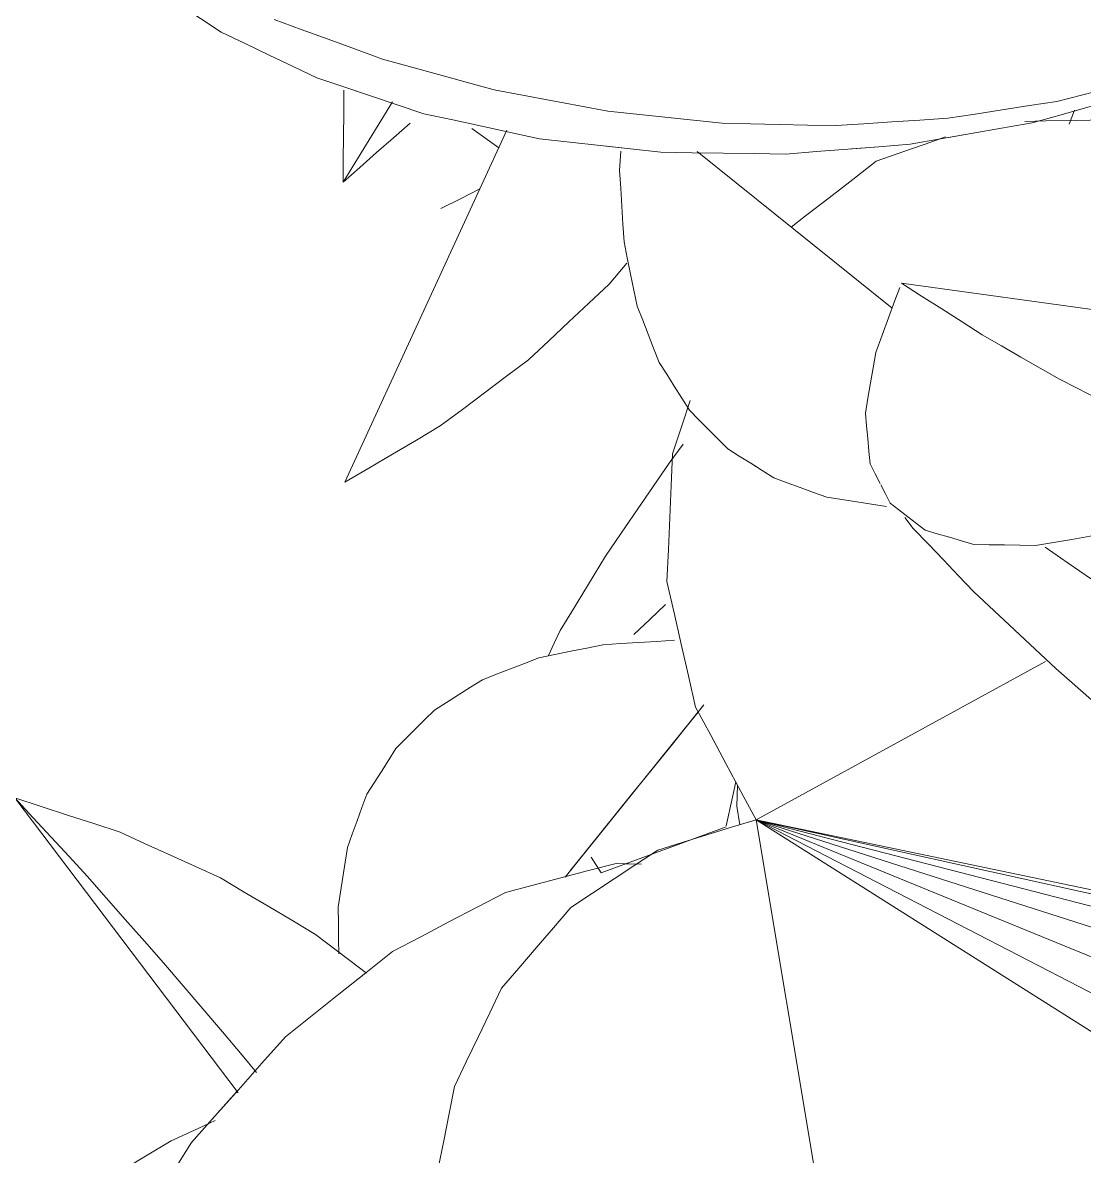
# Model space of a CAD drawing. Header units: metres. Extents: x -18.34 to -13.25, y -25.49 to -16.26.
# Drawn here: x -17.85402 to -17.80831, y -17.14389 to -17.09505 of the extents above; entities that cross this region are included whole.
import ezdxf

# ---------------------------------------------------------------- set-up
doc = ezdxf.new("R2010")
doc.units = ezdxf.units.M
doc.layers.add('Importações nas famílias', color=7, linetype='Continuous', lineweight=5)
doc.layers.add('Vegetação', color=7, linetype='Continuous', lineweight=5)

# ---------------------------------------------------------------- blocks, each defined once
blk = doc.blocks.new('Planta_pergolado_12200 - plantas pergolado_skp_Component_12-V9-Pavimento 02 - Executivo')
at = {"layer": 'Importações nas famílias', "color": 9, "flags": 128}
blk.add_lwpolyline([(0.201591, 0.160989), (0.20076, 0.161302), (0.199945, 0.161609)], dxfattribs=at)
blk = doc.blocks.new('Planta_pergolado_12200 - plantas pergolado_skp_Component_16-V10-Pavimento 02 - Executivo')
blk.add_blockref('Planta_pergolado_12200 - plantas pergolado_skp_Component_12-V9-Pavimento 02 - Executivo', (0, 0))
blk = doc.blocks.new('Planta_pergolado_12200 - plantas pergolado_skp_Component_16-V11-Pavimento 02 - Executivo')
blk.add_blockref('Planta_pergolado_12200 - plantas pergolado_skp_Component_12-V9-Pavimento 02 - Executivo', (0, 0))
blk = doc.blocks.new('Planta_pergolado_12200 - plantas pergolado_skp_Component_12-V15-Pavimento 02 - Executivo')
at = {"layer": 'Importações nas famílias', "color": 9}
for p, q in [((0.194713, 0.07914), (0.194664, 0.079575)), ((0.194664, 0.076098), (0.194713, 0.076533))]:
    blk.add_line(p, q, dxfattribs=at)
at = {"layer": 'Importações nas famílias', "color": 9, "flags": 128}
for points in [[(0.194078, 0.081294), (0.193836, 0.081714), (0.193593, 0.082134), (0.193351, 0.082555), (0.193109, 0.082975)], [(0.194664, 0.079575), (0.194518, 0.080005), (0.194371, 0.080435), (0.194225, 0.080864), (0.194078, 0.081294)], [(0.194078, 0.074379), (0.194225, 0.074809), (0.194371, 0.075238), (0.194518, 0.075668), (0.194664, 0.076098)], [(0.193109, 0.072698), (0.193351, 0.073118), (0.193593, 0.073538), (0.193836, 0.073959), (0.194078, 0.074379)], [(0.192149, 0.071537), (0.192438, 0.071886), (0.192773, 0.072292), (0.193109, 0.072698)]]:
    blk.add_lwpolyline(points, dxfattribs=at)
blk = doc.blocks.new('Planta_pergolado_12200 - plantas pergolado_skp_Component_12-V16-Pavimento 02 - Executivo')
at = {"layer": 'Importações nas famílias', "color": 9, "flags": 128}
for points in [[(0.191887, 0.064873), (0.192159, 0.064331), (0.192584, 0.063482)], [(0.192584, 0.063482), (0.192898, 0.062633), (0.193212, 0.061784), (0.193526, 0.060934), (0.193841, 0.060085)], [(0.193841, 0.060085), (0.194036, 0.059255), (0.194232, 0.058425), (0.194428, 0.057595), (0.194624, 0.056765)], [(0.194624, 0.056765), (0.194696, 0.055974), (0.194769, 0.055183), (0.194842, 0.054392), (0.194915, 0.053601)], [(0.194915, 0.053601), (0.194863, 0.052867), (0.194811, 0.052134)]]:
    blk.add_lwpolyline(points, dxfattribs=at)
blk = doc.blocks.new('Planta_pergolado_12200 - plantas pergolado_skp_Component_17-V17-Pavimento 02 - Executivo')
at = {"layer": 'Importações nas famílias', "color": 9}
for p, q in [((0.193796, 0.091238), (0.193764, 0.090477)), ((0.193124, 0.08409), (0.193019, 0.083654))]:
    blk.add_line(p, q, dxfattribs=at)
at = {"layer": 'Importações nas famílias', "color": 9, "flags": 128}
for points in [[(0.193764, 0.090477), (0.193695, 0.089573), (0.193625, 0.08867), (0.193556, 0.087766), (0.193486, 0.086863)], [(0.193486, 0.086863), (0.193396, 0.08617), (0.193305, 0.085477), (0.193215, 0.084783), (0.193124, 0.08409)]]:
    blk.add_lwpolyline(points, dxfattribs=at)
blk = doc.blocks.new('Planta_pergolado_12200 - plantas pergolado_skp_Component_16-V18-Pavimento 02 - Executivo')
for name in ['Planta_pergolado_12200 - plantas pergolado_skp_Component_17-V17-Pavimento 02 - Executivo', 'Planta_pergolado_12200 - plantas pergolado_skp_Component_12-V15-Pavimento 02 - Executivo', 'Planta_pergolado_12200 - plantas pergolado_skp_Component_12-V16-Pavimento 02 - Executivo']:
    blk.add_blockref(name, (0, 0))
blk = doc.blocks.new('Planta_pergolado_12200 - plantas pergolado_skp_Component_12-V21-Pavimento 02 - Executivo')
at = {"layer": 'Importações nas famílias', "color": 9}
blk.add_line((0.193129, 0.071553), (0.192242, 0.071578), dxfattribs=at)
at = {"layer": 'Importações nas famílias', "color": 9, "flags": 128}
for points in [[(0.196639, 0.07106), (0.195762, 0.071183), (0.194884, 0.071306), (0.194006, 0.07143), (0.193129, 0.071553)], [(0.200077, 0.070182), (0.199218, 0.070401), (0.198358, 0.070621), (0.197499, 0.07084), (0.196639, 0.07106)], [(0.20174, 0.069555), (0.200908, 0.069868), (0.200077, 0.070182)]]:
    blk.add_lwpolyline(points, dxfattribs=at)
blk = doc.blocks.new('Planta_pergolado_12200 - plantas pergolado_skp_Component_17-V23-Pavimento 02 - Executivo')
at = {"layer": 'Importações nas famílias', "color": 9}
for p, q in [((0.186379, 0.079879), (0.18678, 0.079577)), ((0.187578, 0.078649), (0.188028, 0.078042)), ((0.191932, 0.066044), (0.191985, 0.064977))]:
    blk.add_line(p, q, dxfattribs=at)
blk = doc.blocks.new('Planta_pergolado_12200 - plantas pergolado_skp_Component_16-V24-Pavimento 02 - Executivo')
for name in ['Planta_pergolado_12200 - plantas pergolado_skp_Component_17-V23-Pavimento 02 - Executivo', 'Planta_pergolado_12200 - plantas pergolado_skp_Component_12-V21-Pavimento 02 - Executivo']:
    blk.add_blockref(name, (0, 0))
blk = doc.blocks.new('Planta_pergolado_12200 - plantas pergolado_skp_Component_16-V25-Pavimento 02 - Executivo')
for name in ['Planta_pergolado_12200 - plantas pergolado_skp_Component_17-V17-Pavimento 02 - Executivo', 'Planta_pergolado_12200 - plantas pergolado_skp_Component_12-V15-Pavimento 02 - Executivo', 'Planta_pergolado_12200 - plantas pergolado_skp_Component_12-V16-Pavimento 02 - Executivo']:
    blk.add_blockref(name, (0, 0))
blk = doc.blocks.new('Planta_pergolado_12200 - plantas pergolado_skp_-V28-Pavimento 02 - Executivo')
for name in ['Planta_pergolado_12200 - plantas pergolado_skp_Component_16-V18-Pavimento 02 - Executivo', 'Planta_pergolado_12200 - plantas pergolado_skp_Component_16-V25-Pavimento 02 - Executivo', 'Planta_pergolado_12200 - plantas pergolado_skp_Component_16-V24-Pavimento 02 - Executivo']:
    blk.add_blockref(name, (0, 0))
blk = doc.blocks.new('Planta_pergolado_12200 - plantas pergolado_skp_-3067425-Pavimento 02 - Executivo')
at = {"xscale": 1.254472261797389, "yscale": 1.254472261797389, "zscale": 1.254472261797389, "rotation": 44.99999999999149}
blk.add_blockref('Planta_pergolado_12200 - plantas pergolado_skp_-V28-Pavimento 02 - Executivo', (0.101937, -0.102346), dxfattribs=at)
for name in ['Planta_pergolado_12200 - plantas pergolado_skp_Component_16-V10-Pavimento 02 - Executivo', 'Planta_pergolado_12200 - plantas pergolado_skp_Component_16-V11-Pavimento 02 - Executivo']:
    blk.add_blockref(name, (0, 0))
blk = doc.blocks.new('Planta_pergolado_12200 - plantas pergolado_skp_Component_17-V122-Pavimento 02 - Executivo')
at = {"layer": 'Importações nas famílias', "color": 9}
for p, q in [((0.192222, 0.136592), (0.192335, 0.135749)), ((0.192335, 0.135749), (0.192293, 0.134992))]:
    blk.add_line(p, q, dxfattribs=at)
at = {"layer": 'Importações nas famílias', "color": 9, "flags": 128}
for points in [[(0.201453, 0.105242), (0.201343, 0.104123), (0.201232, 0.103004)], [(0.201232, 0.103004), (0.200941, 0.101977), (0.200743, 0.10128)], [(0.200649, 0.10095), (0.200357, 0.099923), (0.200066, 0.098897)], [(0.200066, 0.098897), (0.199612, 0.098032), (0.199159, 0.097167), (0.198706, 0.096303), (0.198253, 0.095438)], [(0.198253, 0.095438), (0.197669, 0.094794), (0.197085, 0.094151), (0.196501, 0.093507), (0.195918, 0.092863)], [(0.195918, 0.092863), (0.195243, 0.092485), (0.194568, 0.092106), (0.193894, 0.091728)]]:
    blk.add_lwpolyline(points, dxfattribs=at)
blk = doc.blocks.new('Planta_pergolado_12200 - plantas pergolado_skp_Component_16-V123-Pavimento 02 - Executivo')
blk.add_blockref('Planta_pergolado_12200 - plantas pergolado_skp_Component_17-V122-Pavimento 02 - Executivo', (0, 0))
blk = doc.blocks.new('Planta_pergolado_12200 - plantas pergolado_skp_Component_17-V126-Pavimento 02 - Executivo')
at = {"layer": 'Importações nas famílias', "color": 9}
for p, q in [((0.192222, 0.136592), (0.192335, 0.135749)), ((0.192335, 0.135749), (0.192293, 0.134992)), ((0.190342, 0.09109), (0.19047, 0.100164)), ((0.19031, 0.091085), (0.189656, 0.092919)), ((0.189677, 0.093001), (0.190312, 0.091085)), ((0.19029, 0.091081), (0.189513, 0.092358)), ((0.190299, 0.091083), (0.189568, 0.092573)), ((0.190306, 0.091084), (0.189618, 0.092771)), ((0.190258, 0.091076), (0.189395, 0.091894)), ((0.190268, 0.091078), (0.189423, 0.092001)), ((0.190279, 0.09108), (0.189463, 0.092159)), ((0.190251, 0.091075), (0.189379, 0.091829)), ((0.190252, 0.091075), (0.189381, 0.091836))]:
    blk.add_line(p, q, dxfattribs=at)
at = {"layer": 'Importações nas famílias', "color": 9, "flags": 128}
for points in [[(0.201453, 0.105242), (0.201343, 0.104123), (0.201232, 0.103004)], [(0.201232, 0.103004), (0.200941, 0.101977), (0.200649, 0.10095), (0.200357, 0.099923), (0.200066, 0.098897)], [(0.200066, 0.098897), (0.199612, 0.098032), (0.199159, 0.097167), (0.198706, 0.096303), (0.198253, 0.095438)], [(0.198253, 0.095438), (0.197669, 0.094794), (0.197085, 0.094151), (0.196501, 0.093507), (0.195918, 0.092863)], [(0.195918, 0.092863), (0.195243, 0.092485), (0.194568, 0.092106), (0.193894, 0.091728)], [(0.190639, 0.0839), (0.190588, 0.083097), (0.190515, 0.081969)], [(0.190515, 0.081969), (0.190258, 0.080917), (0.190002, 0.079866), (0.189886, 0.079395)]]:
    blk.add_lwpolyline(points, dxfattribs=at)
blk = doc.blocks.new('Planta_pergolado_12200 - plantas pergolado_skp_Component_16-V127-Pavimento 02 - Executivo')
blk.add_blockref('Planta_pergolado_12200 - plantas pergolado_skp_Component_17-V126-Pavimento 02 - Executivo', (0, 0))
blk = doc.blocks.new('Planta_pergolado_12200 - plantas pergolado_skp_Component_12-V130-Pavimento 02 - Executivo')
at = {"layer": 'Importações nas famílias', "color": 9}
for p, q in [((0.203403, 0.068928), (0.191869, 0.066029)), ((0.191821, 0.066908), (0.192533, 0.067056))]:
    blk.add_line(p, q, dxfattribs=at)
at = {"layer": 'Importações nas famílias', "color": 9, "flags": 128}
for points in [[(0.193129, 0.071553), (0.192242, 0.071578), (0.191356, 0.071604), (0.191073, 0.071612)], [(0.196639, 0.07106), (0.195762, 0.071183), (0.194884, 0.071306), (0.194006, 0.07143), (0.193129, 0.071553)], [(0.200077, 0.070182), (0.199218, 0.070401), (0.198358, 0.070621), (0.197499, 0.07084), (0.196639, 0.07106)], [(0.203403, 0.068928), (0.202571, 0.069241), (0.20174, 0.069555), (0.200908, 0.069868), (0.200077, 0.070182)], [(0.200015, 0.068415), (0.200862, 0.068544), (0.201709, 0.068672), (0.202556, 0.0688), (0.203403, 0.068928)], [(0.196363, 0.067786), (0.197276, 0.067944), (0.198189, 0.068101), (0.199102, 0.068258), (0.200015, 0.068415)], [(0.192533, 0.067056), (0.193491, 0.067239), (0.194448, 0.067421), (0.195405, 0.067604), (0.196363, 0.067786)]]:
    blk.add_lwpolyline(points, dxfattribs=at)
blk = doc.blocks.new('Planta_pergolado_12200 - plantas pergolado_skp_Component_17-V132-Pavimento 02 - Executivo')
at = {"layer": 'Importações nas famílias', "color": 9}
blk.add_line((0.186379, 0.079879), (0.18703, 0.079389), dxfattribs=at)
at = {"layer": 'Importações nas famílias', "color": 9, "flags": 128}
for points in [[(0.185677, 0.083835), (0.18545, 0.083383), (0.185029, 0.082544)], [(0.18703, 0.079389), (0.187578, 0.078649), (0.188125, 0.07791), (0.188673, 0.07717), (0.189221, 0.07643)], [(0.189221, 0.07643), (0.189629, 0.075492), (0.190037, 0.074554), (0.190445, 0.073615), (0.190853, 0.072677)], [(0.190853, 0.072677), (0.191094, 0.071603), (0.191334, 0.07053), (0.191575, 0.069456), (0.191815, 0.068383)], [(0.191815, 0.068383), (0.191872, 0.067248), (0.191928, 0.066113), (0.191985, 0.064977), (0.192041, 0.063842)], [(0.192041, 0.063842), (0.19191, 0.062722), (0.191779, 0.061603), (0.191647, 0.060483), (0.191516, 0.059363)]]:
    blk.add_lwpolyline(points, dxfattribs=at)
blk = doc.blocks.new('Planta_pergolado_12200 - plantas pergolado_skp_Component_16-V133-Pavimento 02 - Executivo')
for name in ['Planta_pergolado_12200 - plantas pergolado_skp_Component_17-V132-Pavimento 02 - Executivo', 'Planta_pergolado_12200 - plantas pergolado_skp_Component_12-V130-Pavimento 02 - Executivo']:
    blk.add_blockref(name, (0, 0))
blk = doc.blocks.new('Planta_pergolado_12200 - plantas pergolado_skp_Component_12-V134-Pavimento 02 - Executivo')
at = {"layer": 'Importações nas famílias', "color": 9}
for p, q in [((0.188028, 0.07801), (0.188028, 0.085125)), ((0.188028, 0.079115), (0.188028, 0.078258))]:
    blk.add_line(p, q, dxfattribs=at)
at = {"layer": 'Importações nas famílias', "color": 9, "flags": 128}
for points in [[(0.191766, 0.084599), (0.191341, 0.084986), (0.190916, 0.085373), (0.190491, 0.08576), (0.190066, 0.086147)], [(0.188028, 0.084828), (0.188028, 0.084168), (0.188028, 0.083508), (0.188028, 0.082848), (0.188028, 0.082188)], [(0.193109, 0.082975), (0.192773, 0.083381), (0.192438, 0.083787), (0.192102, 0.084193), (0.191766, 0.084599)], [(0.194078, 0.081294), (0.193836, 0.081714), (0.193593, 0.082134), (0.193351, 0.082555), (0.193109, 0.082975)], [(0.188028, 0.082188), (0.188028, 0.08142), (0.188028, 0.080652), (0.188028, 0.079884), (0.188028, 0.079115)], [(0.194664, 0.079575), (0.194518, 0.080005), (0.194371, 0.080435), (0.194225, 0.080864), (0.194078, 0.081294)], [(0.19486, 0.077836), (0.194811, 0.078271), (0.194762, 0.078706), (0.194713, 0.07914), (0.194664, 0.079575)], [(0.194664, 0.076098), (0.194713, 0.076533), (0.194762, 0.076967), (0.194811, 0.077402), (0.19486, 0.077836)], [(0.194078, 0.074379), (0.194225, 0.074809), (0.194371, 0.075238), (0.194518, 0.075668), (0.194664, 0.076098)], [(0.193109, 0.072698), (0.193351, 0.073118), (0.193593, 0.073538), (0.193836, 0.073959), (0.194078, 0.074379)], [(0.192149, 0.071537), (0.192438, 0.071886), (0.192773, 0.072292), (0.193109, 0.072698)]]:
    blk.add_lwpolyline(points, dxfattribs=at)
blk = doc.blocks.new('Planta_pergolado_12200 - plantas pergolado_skp_Component_12-V97-Pavimento 02 - Executivo')
at = {"layer": 'Importações nas famílias', "color": 9}
blk.add_line((0.194707, 0.050667), (0.190574, 0.056524), dxfattribs=at)
at = {"layer": 'Importações nas famílias', "color": 9, "flags": 128}
for points in [[(0.191887, 0.064873), (0.192159, 0.064331), (0.192584, 0.063482)], [(0.192584, 0.063482), (0.192898, 0.062633), (0.193212, 0.061784), (0.193526, 0.060934), (0.193841, 0.060085)], [(0.193841, 0.060085), (0.194036, 0.059255), (0.194232, 0.058425), (0.194428, 0.057595), (0.194624, 0.056765)], [(0.194624, 0.056765), (0.194696, 0.055974), (0.194769, 0.055183), (0.194842, 0.054392), (0.194915, 0.053601)], [(0.194915, 0.053601), (0.194863, 0.052867), (0.194811, 0.052134), (0.194759, 0.0514), (0.194707, 0.050667)]]:
    blk.add_lwpolyline(points, dxfattribs=at)
blk = doc.blocks.new('Planta_pergolado_12200 - plantas pergolado_skp_Component_12-V135-Pavimento 02 - Executivo')
at = {"layer": 'Importações nas famílias', "color": 9}
for p, q in [((0.187216, 0.078849), (0.185016, 0.082519)), ((0.18778, 0.079038), (0.187216, 0.078849))]:
    blk.add_line(p, q, dxfattribs=at)
blk = doc.blocks.new('Planta_pergolado_12200 - plantas pergolado_skp_Component_17-V136-Pavimento 02 - Executivo')
at = {"layer": 'Importações nas famílias', "color": 9}
blk.add_line((0.193796, 0.091238), (0.193764, 0.090477), dxfattribs=at)
at = {"layer": 'Importações nas famílias', "color": 9, "flags": 128}
for points in [[(0.193764, 0.090477), (0.193695, 0.089573), (0.193625, 0.08867), (0.193556, 0.087766), (0.193486, 0.086863)], [(0.191194, 0.085477), (0.191103, 0.08617), (0.191013, 0.086863)], [(0.193486, 0.086863), (0.193396, 0.08617), (0.193305, 0.085477), (0.193215, 0.084783), (0.193124, 0.08409)], [(0.193124, 0.08409), (0.193019, 0.083654), (0.192917, 0.083235)]]:
    blk.add_lwpolyline(points, dxfattribs=at)
blk = doc.blocks.new('Planta_pergolado_12200 - plantas pergolado_skp_Component_16-V137-Pavimento 02 - Executivo')
for name in ['Planta_pergolado_12200 - plantas pergolado_skp_Component_17-V136-Pavimento 02 - Executivo', 'Planta_pergolado_12200 - plantas pergolado_skp_Component_12-V134-Pavimento 02 - Executivo', 'Planta_pergolado_12200 - plantas pergolado_skp_Component_12-V135-Pavimento 02 - Executivo', 'Planta_pergolado_12200 - plantas pergolado_skp_Component_12-V97-Pavimento 02 - Executivo']:
    blk.add_blockref(name, (0, 0))
blk = doc.blocks.new('Planta_pergolado_12200 - plantas pergolado_skp_-V141-Pavimento 02 - Executivo')
for name in ['Planta_pergolado_12200 - plantas pergolado_skp_Component_16-V137-Pavimento 02 - Executivo', 'Planta_pergolado_12200 - plantas pergolado_skp_Component_16-V25-Pavimento 02 - Executivo', 'Planta_pergolado_12200 - plantas pergolado_skp_Component_16-V133-Pavimento 02 - Executivo']:
    blk.add_blockref(name, (0, 0))
blk = doc.blocks.new('Planta_pergolado_12200 - plantas pergolado_skp_-3067431-Pavimento 02 - Executivo')
at = {"xscale": 1.254472261797389, "yscale": 1.254472261797389, "zscale": 1.254472261797389, "rotation": 44.99999999999149}
blk.add_blockref('Planta_pergolado_12200 - plantas pergolado_skp_-V141-Pavimento 02 - Executivo', (0.101937, -0.102346), dxfattribs=at)
for name in ['Planta_pergolado_12200 - plantas pergolado_skp_Component_16-V11-Pavimento 02 - Executivo', 'Planta_pergolado_12200 - plantas pergolado_skp_Component_16-V11-Pavimento 02 - Executivo', 'Planta_pergolado_12200 - plantas pergolado_skp_Component_16-V127-Pavimento 02 - Executivo', 'Planta_pergolado_12200 - plantas pergolado_skp_Component_16-V123-Pavimento 02 - Executivo']:
    blk.add_blockref(name, (0, 0))
blk = doc.blocks.new('Planta_pergolado_12200 - plantas pergolado_skp_-3067432-Pavimento 02 - Executivo')
at = {"rotation": 89.9999999999999}
for name in ['Planta_pergolado_12200 - plantas pergolado_skp_-3067431-Pavimento 02 - Executivo', 'Planta_pergolado_12200 - plantas pergolado_skp_-3067425-Pavimento 02 - Executivo']:
    blk.add_blockref(name, (0.696245, 0.01573), dxfattribs=at)
blk = doc.blocks.new('Planta_pergolado_12200 - plantas pergolado_skp_Component_12-V266-Pavimento 02 - Executivo')
at = {"layer": 'Importações nas famílias', "color": 9}
for p, q in [((0.188028, 0.07109), (0.188028, 0.079122)), ((0.189557, 0.069162), (0.190066, 0.069526))]:
    blk.add_line(p, q, dxfattribs=at)
at = {"layer": 'Importações nas famílias', "color": 9, "flags": 128}
for points in [[(0.194078, 0.081294), (0.193836, 0.081714), (0.193593, 0.082134), (0.193351, 0.082555), (0.193109, 0.082975)], [(0.194664, 0.079575), (0.194518, 0.080005), (0.194371, 0.080435), (0.194225, 0.080864), (0.194078, 0.081294)], [(0.19486, 0.077836), (0.194811, 0.078271), (0.194762, 0.078706), (0.194713, 0.07914), (0.194664, 0.079575)], [(0.194664, 0.076098), (0.194713, 0.076533), (0.194762, 0.076967), (0.194811, 0.077402), (0.19486, 0.077836)], [(0.194078, 0.074379), (0.194225, 0.074809), (0.194371, 0.075238), (0.194518, 0.075668), (0.194664, 0.076098)], [(0.193109, 0.072698), (0.193351, 0.073118), (0.193593, 0.073538), (0.193836, 0.073959), (0.194078, 0.074379)], [(0.191766, 0.071074), (0.192102, 0.07148), (0.192438, 0.071886), (0.192773, 0.072292), (0.193109, 0.072698)], [(0.190066, 0.069526), (0.190491, 0.069913), (0.190916, 0.0703), (0.191341, 0.070687), (0.191766, 0.071074)]]:
    blk.add_lwpolyline(points, dxfattribs=at)
blk = doc.blocks.new('Planta_pergolado_12200 - plantas pergolado_skp_Component_12-V402-Pavimento 02 - Executivo')
at = {"layer": 'Importações nas famílias', "color": 9, "flags": 128}
for points in [[(0.179538, 0.079077), (0.178847, 0.0796), (0.178157, 0.080122), (0.177466, 0.080644), (0.176775, 0.081167)], [(0.177419, 0.081146), (0.178207, 0.080582), (0.178995, 0.080018), (0.179783, 0.079454), (0.180571, 0.07889)], [(0.182152, 0.076692), (0.181499, 0.077288), (0.180845, 0.077885), (0.180192, 0.078481), (0.179538, 0.079077)], [(0.180571, 0.07889), (0.181319, 0.078235), (0.182066, 0.07758), (0.182813, 0.076925), (0.183561, 0.07627)], [(0.184589, 0.074037), (0.18398, 0.0747), (0.18337, 0.075364), (0.182761, 0.076028), (0.182152, 0.076692)], [(0.183561, 0.07627), (0.18425, 0.075539), (0.184939, 0.074809), (0.185628, 0.074078), (0.186318, 0.073348)], [(0.18682, 0.071141), (0.186262, 0.071865), (0.185704, 0.072589), (0.185146, 0.073313), (0.184589, 0.074037)], [(0.186318, 0.073348), (0.186933, 0.072559), (0.187548, 0.07177), (0.188163, 0.070981), (0.188778, 0.070193)], [(0.188822, 0.068038), (0.188321, 0.068814), (0.187821, 0.06959), (0.18732, 0.070365), (0.18682, 0.071141)], [(0.188778, 0.070193), (0.189304, 0.069364), (0.18983, 0.068535), (0.190357, 0.067707), (0.190883, 0.066878)], [(0.190571, 0.064761), (0.190134, 0.06558), (0.189696, 0.066399), (0.189259, 0.067219), (0.188822, 0.068038)], [(0.190883, 0.066878), (0.191308, 0.066029), (0.191733, 0.06518), (0.192159, 0.064331), (0.192584, 0.063482)], [(0.192049, 0.061347), (0.19168, 0.062201), (0.19131, 0.063054), (0.190941, 0.063908), (0.190571, 0.064761)], [(0.192584, 0.063482), (0.192898, 0.062633), (0.193212, 0.061784), (0.193526, 0.060934), (0.193841, 0.060085)], [(0.19324, 0.057834), (0.192942, 0.058712), (0.192644, 0.05959), (0.192347, 0.060469), (0.192049, 0.061347)], [(0.193841, 0.060085), (0.194036, 0.059255), (0.194232, 0.058425), (0.194428, 0.057595), (0.194624, 0.056765)], [(0.194624, 0.056765), (0.194696, 0.055974), (0.194769, 0.055183), (0.194842, 0.054392), (0.194915, 0.053601)]]:
    blk.add_lwpolyline(points, dxfattribs=at)
blk = doc.blocks.new('Planta_pergolado_12200 - plantas pergolado_skp_Component_12-V404-Pavimento 02 - Executivo')
at = {"layer": 'Importações nas famílias', "color": 9}
blk.add_line((0.187216, 0.078849), (0.177637, 0.094829), dxfattribs=at)
at = {"layer": 'Importações nas famílias', "color": 9, "flags": 128}
for points in [[(0.178733, 0.095513), (0.178459, 0.095342), (0.178185, 0.095171), (0.177911, 0.095), (0.177637, 0.094829)], [(0.179811, 0.095809), (0.179542, 0.095735), (0.179272, 0.095661), (0.179003, 0.095587), (0.178733, 0.095513)], [(0.180859, 0.095715), (0.180597, 0.095739), (0.180335, 0.095762), (0.180073, 0.095786), (0.179811, 0.095809)], [(0.181864, 0.095232), (0.181613, 0.095353), (0.181362, 0.095474), (0.18111, 0.095594), (0.180859, 0.095715)], [(0.182817, 0.094364), (0.182579, 0.094581), (0.182341, 0.094798), (0.182103, 0.095015), (0.181864, 0.095232)], [(0.183707, 0.093122), (0.183484, 0.093433), (0.183262, 0.093743), (0.18304, 0.094054), (0.182817, 0.094364)], [(0.184522, 0.09152), (0.184318, 0.091921), (0.184114, 0.092321), (0.18391, 0.092722), (0.183707, 0.093122)], [(0.184272, 0.092129), (0.18496, 0.091753), (0.185649, 0.091377), (0.186338, 0.091001), (0.187027, 0.090625)], [(0.185256, 0.089575), (0.185072, 0.090061), (0.184889, 0.090547), (0.184706, 0.091034), (0.184522, 0.09152)], [(0.187027, 0.090625), (0.187599, 0.090235), (0.188172, 0.089845), (0.188745, 0.089455), (0.189317, 0.089065)], [(0.185898, 0.087308), (0.185738, 0.087875), (0.185577, 0.088441), (0.185416, 0.089008), (0.185256, 0.089575)], [(0.189317, 0.089065), (0.189761, 0.088671), (0.190204, 0.088276), (0.190647, 0.087881), (0.19109, 0.087487)], [(0.19109, 0.087487), (0.191394, 0.087096), (0.191697, 0.086706), (0.192, 0.086316), (0.192304, 0.085926)], [(0.186443, 0.084745), (0.186307, 0.085386), (0.186171, 0.086027), (0.186035, 0.086667), (0.185898, 0.087308)], [(0.192304, 0.085926), (0.19246, 0.085549), (0.192616, 0.085172), (0.192773, 0.084796), (0.192929, 0.084419)], [(0.186884, 0.081915), (0.186774, 0.082623), (0.186664, 0.08333), (0.186553, 0.084038), (0.186443, 0.084745)], [(0.192929, 0.084419), (0.192935, 0.084065), (0.19294, 0.08371), (0.192946, 0.083356), (0.192952, 0.083002)], [(0.192952, 0.083002), (0.192807, 0.082678), (0.192681, 0.082399)], [(0.192662, 0.082355), (0.192517, 0.082031), (0.192372, 0.081708)], [(0.187216, 0.078849), (0.187133, 0.079615), (0.18705, 0.080382), (0.186967, 0.081149), (0.186884, 0.081915)], [(0.192372, 0.081708), (0.192079, 0.081423), (0.191787, 0.081138), (0.191494, 0.080852), (0.191202, 0.080567)], [(0.191202, 0.080567), (0.190769, 0.080327), (0.190336, 0.080087), (0.189903, 0.079847), (0.18947, 0.079607)], [(0.18947, 0.079607), (0.188907, 0.079417), (0.188343, 0.079228), (0.18778, 0.079038), (0.187353, 0.078895)]]:
    blk.add_lwpolyline(points, dxfattribs=at)
blk = doc.blocks.new('Planta_pergolado_12200 - plantas pergolado_skp_Component_17-V406-Pavimento 02 - Executivo')
at = {"layer": 'Importações nas famílias', "color": 9}
blk.add_line((0.193124, 0.08409), (0.193019, 0.083654), dxfattribs=at)
at = {"layer": 'Importações nas famílias', "color": 9, "flags": 128}
for points in [[(0.193939, 0.094685), (0.193895, 0.093633), (0.193852, 0.092581), (0.193808, 0.091529), (0.193764, 0.090477)], [(0.190943, 0.087766), (0.190874, 0.08867), (0.190804, 0.089573), (0.190735, 0.090477)], [(0.193764, 0.090477), (0.193695, 0.089573), (0.193625, 0.08867), (0.193556, 0.087766), (0.193486, 0.086863)], [(0.193486, 0.086863), (0.193396, 0.08617), (0.193305, 0.085477), (0.193215, 0.084783), (0.193124, 0.08409)]]:
    blk.add_lwpolyline(points, dxfattribs=at)
blk = doc.blocks.new('Planta_pergolado_12200 - plantas pergolado_skp_Component_16-V407-Pavimento 02 - Executivo')
for name in ['Planta_pergolado_12200 - plantas pergolado_skp_Component_17-V406-Pavimento 02 - Executivo', 'Planta_pergolado_12200 - plantas pergolado_skp_Component_12-V404-Pavimento 02 - Executivo', 'Planta_pergolado_12200 - plantas pergolado_skp_Component_12-V402-Pavimento 02 - Executivo', 'Planta_pergolado_12200 - plantas pergolado_skp_Component_12-V266-Pavimento 02 - Executivo']:
    blk.add_blockref(name, (0, 0))
blk = doc.blocks.new('Planta_pergolado_12200 - plantas pergolado_skp_Component_12-V409-Pavimento 02 - Executivo')
at = {"layer": 'Importações nas famílias', "color": 9}
for p, q in [((0.193129, 0.071553), (0.192242, 0.071578)), ((0.203403, 0.068928), (0.191329, 0.065893))]:
    blk.add_line(p, q, dxfattribs=at)
at = {"layer": 'Importações nas famílias', "color": 9, "flags": 128}
for points in [[(0.196639, 0.07106), (0.195762, 0.071183), (0.194884, 0.071306), (0.194006, 0.07143), (0.193129, 0.071553)], [(0.200077, 0.070182), (0.199218, 0.070401), (0.198358, 0.070621), (0.197499, 0.07084), (0.196639, 0.07106)], [(0.203403, 0.068928), (0.202571, 0.069241), (0.20174, 0.069555), (0.200908, 0.069868), (0.200077, 0.070182)]]:
    blk.add_lwpolyline(points, dxfattribs=at)
blk = doc.blocks.new('Planta_pergolado_12200 - plantas pergolado_skp_Component_17-V412-Pavimento 02 - Executivo')
at = {"layer": 'Importações nas famílias', "color": 9}
for p, q in [((0.179857, 0.079852), (0.179395, 0.079701)), ((0.191932, 0.066044), (0.191985, 0.064977))]:
    blk.add_line(p, q, dxfattribs=at)
blk = doc.blocks.new('Planta_pergolado_12200 - plantas pergolado_skp_Component_16-V413-Pavimento 02 - Executivo')
for name in ['Planta_pergolado_12200 - plantas pergolado_skp_Component_17-V412-Pavimento 02 - Executivo', 'Planta_pergolado_12200 - plantas pergolado_skp_Component_12-V409-Pavimento 02 - Executivo']:
    blk.add_blockref(name, (0, 0))
blk = doc.blocks.new('Planta_pergolado_12200 - plantas pergolado_skp_Component_12-V414-Pavimento 02 - Executivo')
at = {"layer": 'Importações nas famílias', "color": 9}
for p, q in [((0.194664, 0.076098), (0.194713, 0.076533)), ((0.189557, 0.069162), (0.190066, 0.069526))]:
    blk.add_line(p, q, dxfattribs=at)
at = {"layer": 'Importações nas famílias', "color": 9, "flags": 128}
for points in [[(0.194078, 0.081294), (0.193836, 0.081714), (0.193593, 0.082134), (0.193351, 0.082555), (0.193109, 0.082975)], [(0.194664, 0.079575), (0.194518, 0.080005), (0.194371, 0.080435), (0.194225, 0.080864), (0.194078, 0.081294)], [(0.194747, 0.078843), (0.194713, 0.07914), (0.194664, 0.079575)], [(0.194078, 0.074379), (0.194225, 0.074809), (0.194371, 0.075238), (0.194518, 0.075668), (0.194664, 0.076098)], [(0.193351, 0.073118), (0.193593, 0.073538), (0.193836, 0.073959), (0.194078, 0.074379)], [(0.191766, 0.071074), (0.192102, 0.07148), (0.192438, 0.071886), (0.192773, 0.072292), (0.193109, 0.072698)], [(0.190066, 0.069526), (0.190491, 0.069913), (0.190916, 0.0703), (0.191341, 0.070687), (0.191766, 0.071074)]]:
    blk.add_lwpolyline(points, dxfattribs=at)
blk = doc.blocks.new('Planta_pergolado_12200 - plantas pergolado_skp_Component_12-V416-Pavimento 02 - Executivo')
at = {"layer": 'Importações nas famílias', "color": 9}
blk.add_line((0.182813, 0.076925), (0.183561, 0.07627), dxfattribs=at)
at = {"layer": 'Importações nas famílias', "color": 9, "flags": 128}
for points in [[(0.178995, 0.080018), (0.179783, 0.079454), (0.180571, 0.07889)], [(0.180571, 0.07889), (0.181319, 0.078235), (0.182066, 0.07758), (0.182623, 0.077091)], [(0.183561, 0.07627), (0.18425, 0.075539), (0.184861, 0.074892)], [(0.184939, 0.074809), (0.185628, 0.074078), (0.186318, 0.073348)], [(0.186318, 0.073348), (0.186933, 0.072559), (0.187548, 0.07177), (0.188028, 0.071155)], [(0.189455, 0.069126), (0.18983, 0.068535), (0.190357, 0.067707), (0.190883, 0.066878)], [(0.190883, 0.066878), (0.191308, 0.066029), (0.191733, 0.06518), (0.192159, 0.064331), (0.192584, 0.063482)], [(0.192584, 0.063482), (0.192898, 0.062633), (0.193212, 0.061784)], [(0.193259, 0.061657), (0.193526, 0.060934), (0.193841, 0.060085)], [(0.193841, 0.060085), (0.194036, 0.059255), (0.194232, 0.058425), (0.194428, 0.057595), (0.194624, 0.056765)], [(0.194624, 0.056765), (0.194696, 0.055974), (0.194769, 0.055183), (0.194842, 0.054392), (0.194915, 0.053601)]]:
    blk.add_lwpolyline(points, dxfattribs=at)
blk = doc.blocks.new('Planta_pergolado_12200 - plantas pergolado_skp_Component_12-V417-Pavimento 02 - Executivo')
at = {"layer": 'Importações nas famílias', "color": 9}
for p, q in [((0.181864, 0.095232), (0.181613, 0.095353)), ((0.18304, 0.094054), (0.182817, 0.094364)), ((0.184272, 0.092129), (0.18496, 0.091753)), ((0.188745, 0.089455), (0.189317, 0.089065))]:
    blk.add_line(p, q, dxfattribs=at)
at = {"layer": 'Importações nas famílias', "color": 9, "flags": 128}
for points in [[(0.182817, 0.094364), (0.182579, 0.094581), (0.182341, 0.094798), (0.182103, 0.095015), (0.181864, 0.095232)], [(0.184114, 0.092321), (0.18391, 0.092722), (0.183707, 0.093122)], [(0.185649, 0.091377), (0.186338, 0.091001), (0.187027, 0.090625)], [(0.187027, 0.090625), (0.187599, 0.090235), (0.188172, 0.089845)], [(0.189317, 0.089065), (0.189761, 0.088671), (0.190204, 0.088276), (0.190647, 0.087881)]]:
    blk.add_lwpolyline(points, dxfattribs=at)
blk = doc.blocks.new('Planta_pergolado_12200 - plantas pergolado_skp_Component_17-V418-Pavimento 02 - Executivo')
at = {"layer": 'Importações nas famílias', "color": 9}
for p, q in [((0.193808, 0.091529), (0.193764, 0.090477)), ((0.190943, 0.087766), (0.190874, 0.08867)), ((0.193124, 0.08409), (0.193019, 0.083654))]:
    blk.add_line(p, q, dxfattribs=at)
at = {"layer": 'Importações nas famílias', "color": 9, "flags": 128}
for points in [[(0.193695, 0.089573), (0.193625, 0.08867), (0.193556, 0.087766), (0.193486, 0.086863)], [(0.193486, 0.086863), (0.193396, 0.08617), (0.193305, 0.085477), (0.193215, 0.084783), (0.193124, 0.08409)]]:
    blk.add_lwpolyline(points, dxfattribs=at)
blk = doc.blocks.new('Planta_pergolado_12200 - plantas pergolado_skp_Component_16-V419-Pavimento 02 - Executivo')
for name in ['Planta_pergolado_12200 - plantas pergolado_skp_Component_17-V418-Pavimento 02 - Executivo', 'Planta_pergolado_12200 - plantas pergolado_skp_Component_12-V417-Pavimento 02 - Executivo', 'Planta_pergolado_12200 - plantas pergolado_skp_Component_12-V416-Pavimento 02 - Executivo', 'Planta_pergolado_12200 - plantas pergolado_skp_Component_12-V414-Pavimento 02 - Executivo']:
    blk.add_blockref(name, (0, 0))
blk = doc.blocks.new('Planta_pergolado_12200 - plantas pergolado_skp_-V420-Pavimento 02 - Executivo')
for name in ['Planta_pergolado_12200 - plantas pergolado_skp_Component_16-V407-Pavimento 02 - Executivo', 'Planta_pergolado_12200 - plantas pergolado_skp_Component_16-V419-Pavimento 02 - Executivo', 'Planta_pergolado_12200 - plantas pergolado_skp_Component_16-V413-Pavimento 02 - Executivo']:
    blk.add_blockref(name, (0, 0))
blk = doc.blocks.new('Planta_pergolado_12200 - plantas pergolado_skp_-V421-Pavimento 02 - Executivo')
at = {"xscale": 1.254472261797389, "yscale": 1.254472261797389, "zscale": 1.254472261797389, "rotation": 44.99999999999149}
blk.add_blockref('Planta_pergolado_12200 - plantas pergolado_skp_-V420-Pavimento 02 - Executivo', (0.101937, -0.102346), dxfattribs=at)
blk = doc.blocks.new('Planta_pergolado_12200 - plantas pergolado_skp_-3067454-Pavimento 02 - Executivo')
at = {"rotation": 89.9999999999999}
blk.add_blockref('Planta_pergolado_12200 - plantas pergolado_skp_-V421-Pavimento 02 - Executivo', (0.274037, 0.01573), dxfattribs=at)
blk = doc.blocks.new('Planta_pergolado_12200 - plantas pergolado_skp_Component_12-V495-Pavimento 02 - Executivo')
at = {"layer": 'Importações nas famílias', "color": 9}
for p, q in [((-0.334005, -0.198149), (-0.318307, -0.172619)), ((-0.339337, -0.197764), (-0.339143, -0.196807)), ((-0.340374, -0.208507), (-0.338247, -0.205049))]:
    blk.add_line(p, q, dxfattribs=at)
at = {"layer": 'Importações nas famílias', "color": 9, "flags": 128}
for points in [[(-0.321556, -0.174011), (-0.320744, -0.173663), (-0.319931, -0.173315), (-0.319119, -0.172967), (-0.318307, -0.172619)], [(-0.318307, -0.172619), (-0.31829, -0.173131), (-0.318273, -0.173644), (-0.318256, -0.174157), (-0.31824, -0.17467)], [(-0.324643, -0.175787), (-0.323871, -0.175343), (-0.323099, -0.174899), (-0.322328, -0.174455), (-0.321556, -0.174011)], [(-0.31824, -0.17467), (-0.318334, -0.175283), (-0.318428, -0.175897), (-0.318522, -0.176511), (-0.318617, -0.177124)], [(-0.327533, -0.177926), (-0.32681, -0.177391), (-0.326088, -0.176856), (-0.325365, -0.176322), (-0.324643, -0.175787)], [(-0.318617, -0.177124), (-0.31882, -0.177824), (-0.319023, -0.178525), (-0.319226, -0.179225), (-0.319429, -0.179925)], [(-0.330195, -0.180404), (-0.329529, -0.179784), (-0.328864, -0.179165), (-0.328198, -0.178545), (-0.327533, -0.177926)], [(-0.319429, -0.179925), (-0.319737, -0.180695), (-0.320044, -0.181465), (-0.320351, -0.182235), (-0.320659, -0.183006)], [(-0.332598, -0.183194), (-0.331997, -0.182496), (-0.331396, -0.181799), (-0.330795, -0.181101), (-0.330195, -0.180404)], [(-0.320659, -0.183006), (-0.321063, -0.183828), (-0.321467, -0.18465), (-0.321871, -0.185472), (-0.322275, -0.186294)], [(-0.334716, -0.186265), (-0.334187, -0.185497), (-0.333657, -0.184729), (-0.333127, -0.183962), (-0.332598, -0.183194)], [(-0.336526, -0.189582), (-0.336073, -0.188753), (-0.335621, -0.187923), (-0.335169, -0.187094), (-0.334716, -0.186265)], [(-0.322275, -0.186294), (-0.322767, -0.187149), (-0.323259, -0.188004), (-0.32375, -0.188859), (-0.324242, -0.189714)], [(-0.338007, -0.193109), (-0.337637, -0.192227), (-0.337266, -0.191346), (-0.336896, -0.190464), (-0.336526, -0.189582)], [(-0.324242, -0.189714), (-0.324809, -0.190581), (-0.325377, -0.191449), (-0.325944, -0.192316), (-0.326512, -0.193184)], [(-0.339143, -0.196807), (-0.338859, -0.195883), (-0.338575, -0.194958), (-0.338291, -0.194034), (-0.338007, -0.193109)], [(-0.326512, -0.193184), (-0.327142, -0.194044), (-0.327772, -0.194903), (-0.328402, -0.195763), (-0.329032, -0.196623)], [(-0.329032, -0.196623), (-0.329709, -0.197455), (-0.330387, -0.198287)], [(-0.340374, -0.208507), (-0.340364, -0.207518), (-0.340353, -0.206528), (-0.340343, -0.205539), (-0.340333, -0.204549)], [(-0.337481, -0.205963), (-0.338204, -0.206599), (-0.338928, -0.207235), (-0.339651, -0.207871), (-0.340374, -0.208507)]]:
    blk.add_lwpolyline(points, dxfattribs=at)
blk = doc.blocks.new('Planta_pergolado_12200 - plantas pergolado_skp_Component_16-V498-Pavimento 02 - Executivo')
blk.add_blockref('Planta_pergolado_12200 - plantas pergolado_skp_Component_12-V495-Pavimento 02 - Executivo', (0, 0))
blk = doc.blocks.new('Planta_pergolado_12200 - plantas pergolado_skp_-3067456-Pavimento 02 - Executivo')
blk.add_blockref('Planta_pergolado_12200 - plantas pergolado_skp_Component_16-V498-Pavimento 02 - Executivo', (0, 0))
blk = doc.blocks.new('Planta_pergolado_12200 - plantas pergolado_skp_-3067465-Pavimento 02 - Executivo')
blk.add_blockref('Planta_pergolado_12200 - plantas pergolado_skp_-3067456-Pavimento 02 - Executivo', (0, 0))
blk = doc.blocks.new('Planta_pergolado_12200 - plantas pergolado_skp_Component_17-V959-Pavimento 02 - Executivo')
at = {"layer": 'Importações nas famílias', "color": 9}
for p, q in [((-0.310135, -0.229161), (-0.322591, -0.235976)), ((-0.297749, -0.242387), (-0.322591, -0.235976)), ((-0.322591, -0.235976), (-0.299246, -0.243466)), ((-0.322591, -0.235976), (-0.300667, -0.244949)), ((-0.298805, -0.24125), (-0.322591, -0.235976)), ((-0.322591, -0.235976), (-0.299144, -0.240886)), ((-0.316427, -0.27274), (-0.322591, -0.235976)), ((-0.302196, -0.248885), (-0.322591, -0.235976)), ((-0.301673, -0.246798), (-0.322591, -0.235976))]:
    blk.add_line(p, q, dxfattribs=at)
at = {"layer": 'Importações nas famílias', "color": 9, "flags": 128}
for points in [[(-0.307577, -0.205824), (-0.308844, -0.205848), (-0.310111, -0.205872), (-0.311016, -0.205889)], [(-0.314427, -0.206552), (-0.315028, -0.206766), (-0.316221, -0.207188), (-0.317413, -0.207611)], [(-0.317413, -0.207611), (-0.318428, -0.208396), (-0.319444, -0.209181), (-0.32046, -0.209966), (-0.321075, -0.210442)], [(-0.325425, -0.217916), (-0.325759, -0.218924), (-0.326184, -0.220207)], [(-0.326184, -0.220207), (-0.326245, -0.221584), (-0.326306, -0.222961), (-0.326367, -0.224338), (-0.326427, -0.225715)], [(-0.326427, -0.225715), (-0.326119, -0.227067), (-0.325811, -0.22842), (-0.325503, -0.229773), (-0.325195, -0.231125)], [(-0.325195, -0.231125), (-0.324544, -0.232338), (-0.323893, -0.23355), (-0.323242, -0.234763), (-0.322591, -0.235976)], [(-0.322591, -0.235976), (-0.32365, -0.236304), (-0.324709, -0.236632), (-0.325768, -0.236961), (-0.326826, -0.237289)], [(-0.326826, -0.237289), (-0.327761, -0.237908), (-0.328695, -0.238527), (-0.329629, -0.239146), (-0.330563, -0.239765)], [(-0.330563, -0.239765), (-0.331309, -0.240633), (-0.332054, -0.2415), (-0.3328, -0.242368), (-0.333546, -0.243236)], [(-0.333546, -0.243236), (-0.334053, -0.244293), (-0.334559, -0.24535), (-0.335066, -0.246407), (-0.335572, -0.247465)], [(-0.335572, -0.247465), (-0.335805, -0.248639), (-0.336038, -0.249814), (-0.336271, -0.250988), (-0.336504, -0.252163)]]:
    blk.add_lwpolyline(points, dxfattribs=at)
blk = doc.blocks.new('Planta_pergolado_12200 - plantas pergolado_skp_Component_16-V960-Pavimento 02 - Executivo')
blk.add_blockref('Planta_pergolado_12200 - plantas pergolado_skp_Component_17-V959-Pavimento 02 - Executivo', (0, 0))
blk = doc.blocks.new('Planta_pergolado_12200 - plantas pergolado_skp_-3067412-Pavimento 02 - Executivo')
blk.add_blockref('Planta_pergolado_12200 - plantas pergolado_skp_Component_16-V960-Pavimento 02 - Executivo', (0, 0))
blk = doc.blocks.new('Planta_pergolado_12200 - plantas pergolado_skp_-3067421-Pavimento 02 - Executivo')
blk.add_blockref('Planta_pergolado_12200 - plantas pergolado_skp_-3067412-Pavimento 02 - Executivo', (0, 0))
blk = doc.blocks.new('Planta_pergolado_12200 - Planta_pergolado_12200-3067476-Pavimento 02 - Executivo')
at = {"xscale": 1.068436298615139, "yscale": 1.068436298615139, "zscale": -1.068436298615139, "rotation": 96.20000000000395}
blk.add_blockref('Planta_pergolado_12200 - plantas pergolado_skp_-3067454-Pavimento 02 - Executivo', (-0.073046, -0.337289), dxfattribs=at)
for name in ['Planta_pergolado_12200 - plantas pergolado_skp_-3067421-Pavimento 02 - Executivo', 'Planta_pergolado_12200 - plantas pergolado_skp_-3067465-Pavimento 02 - Executivo']:
    blk.add_blockref(name, (0, 0))
at = {"extrusion": (0, 0, -1), "xscale": 1.068436298615139, "yscale": 1.068436298615139, "zscale": -1.068436298615139, "rotation": 263.7999999999961}
blk.add_blockref('Planta_pergolado_12200 - plantas pergolado_skp_-3067432-Pavimento 02 - Executivo', (0.167087, 0.38397), dxfattribs=at)

msp = doc.modelspace()

# ---------------------------------------------------------------- block references
at = {"layer": 'Vegetação', "color": 9}
msp.add_blockref('Planta_pergolado_12200 - Planta_pergolado_12200-3067476-Pavimento 02 - Executivo', (-17.499852, -16.893415), dxfattribs=at)

doc.saveas('drawing.dxf')
